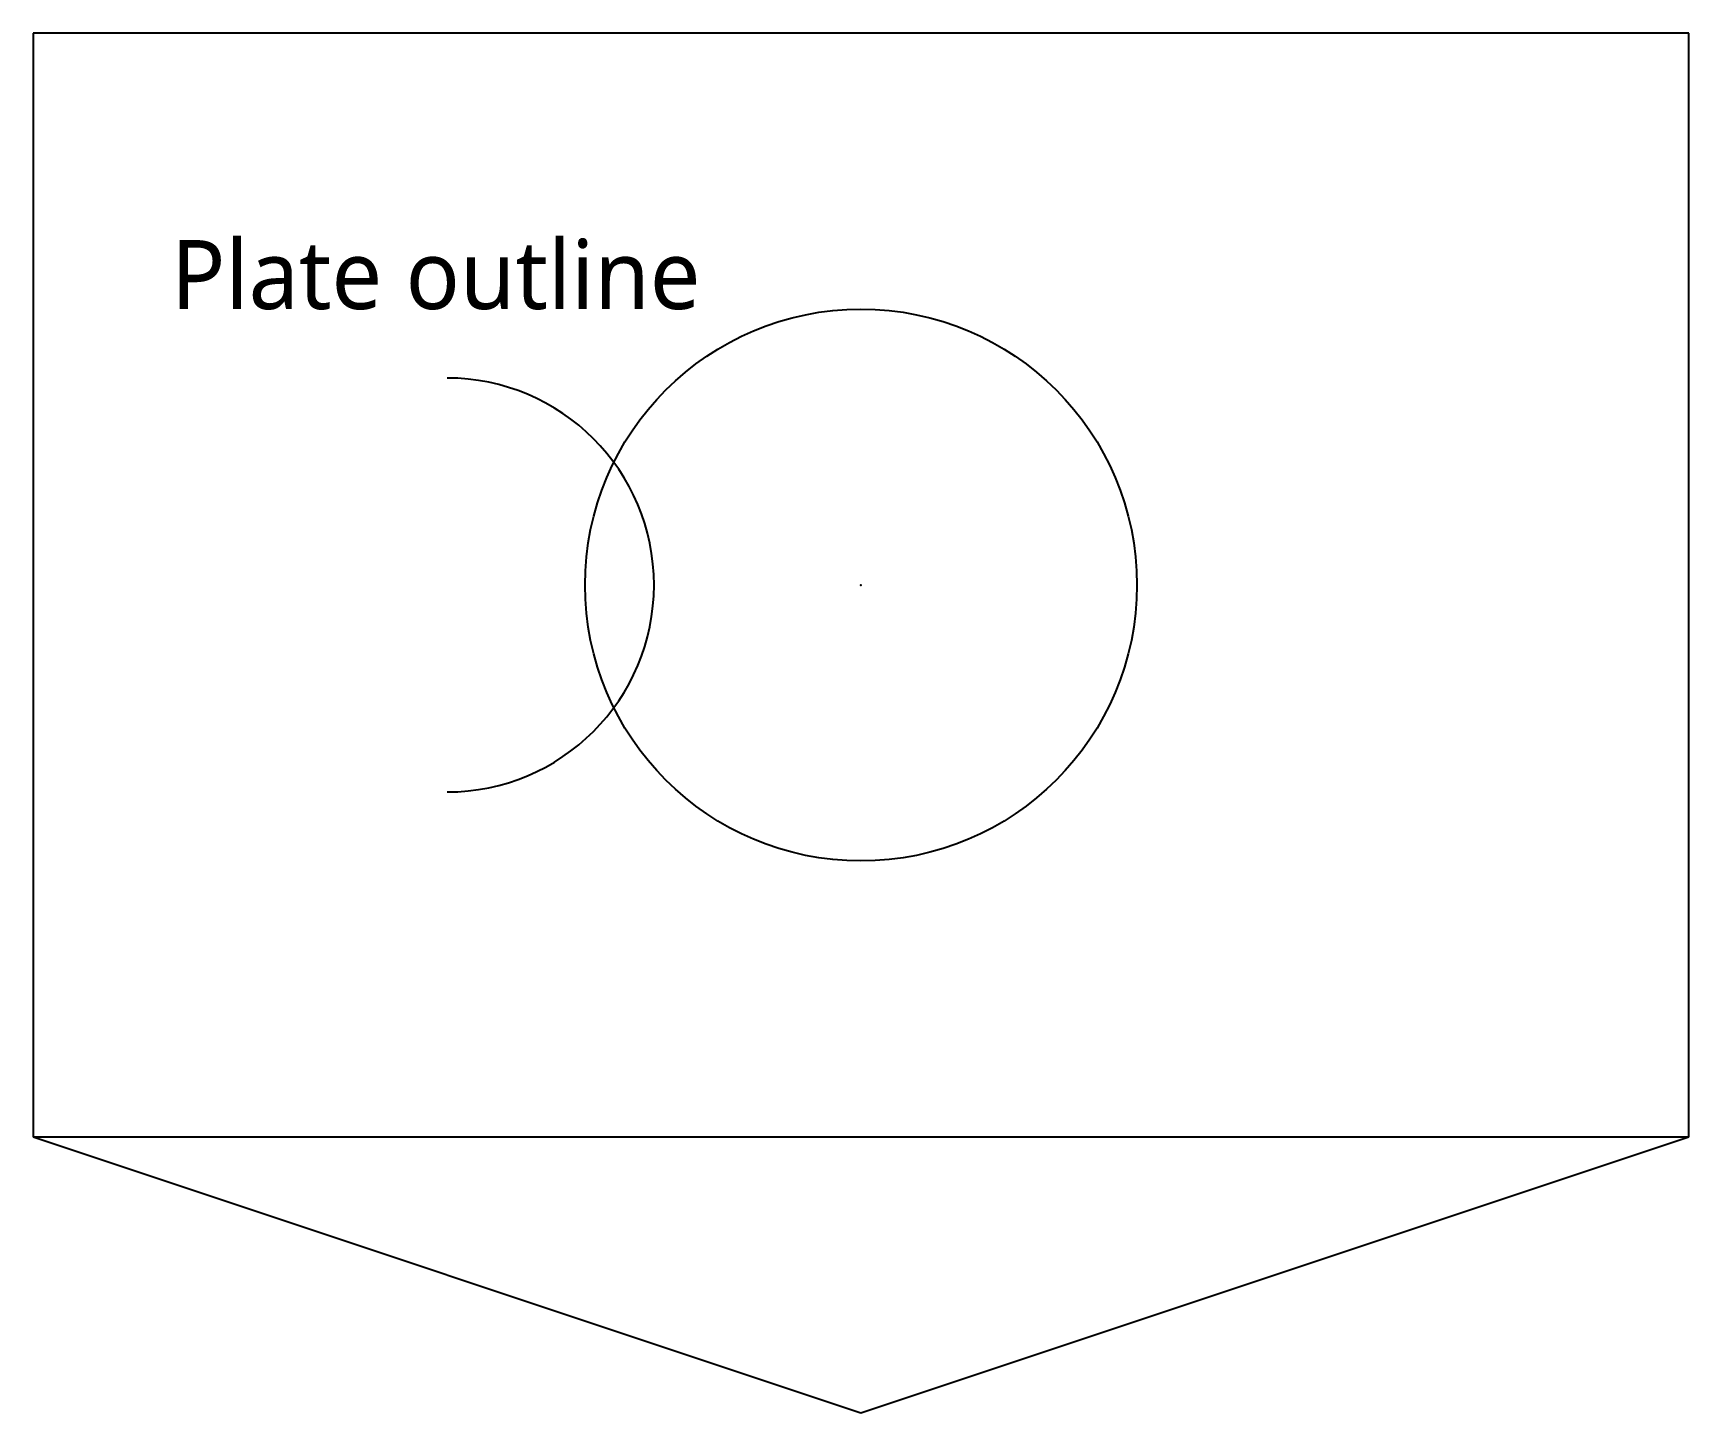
# Model space of a CAD drawing. Extents: x 0 to 120, y -20 to 80.
import ezdxf

# ---------------------------------------------------------------- set-up
doc = ezdxf.new("R2010")
doc.units = 0
doc.layers.add('ANNOTATION', color=2, linetype='CONTINUOUS')
doc.layers.add('OUTLINE', color=3, linetype='CONTINUOUS')
doc.styles.add('NOTES', font='NotoSans-Regular.ttf')

msp = doc.modelspace()

# ---------------------------------------------------------------- linework, layer by layer
at = {"layer": 'ANNOTATION'}
msp.add_point((60, 40), dxfattribs=at)
at = {"layer": 'OUTLINE'}
for p, q in [((120, 80), (0, 80)), ((0, 80), (0, 0)), ((120, 0), (120, 80)), ((0, 0), (120, 0))]:
    msp.add_line(p, q, dxfattribs=at)
msp.add_lwpolyline([(0, 0), (60, -20), (120, 0)], dxfattribs=at)
msp.add_circle((60, 40), 20, dxfattribs=at)
msp.add_arc((30, 40), 15, 270, 90, dxfattribs=at)

# ---------------------------------------------------------------- texts
at = {"layer": 'ANNOTATION', "style": 'NOTES'}
msp.add_text('Plate outline', height=5, dxfattribs=at).set_placement((10, 60))

doc.saveas('drawing.dxf')
